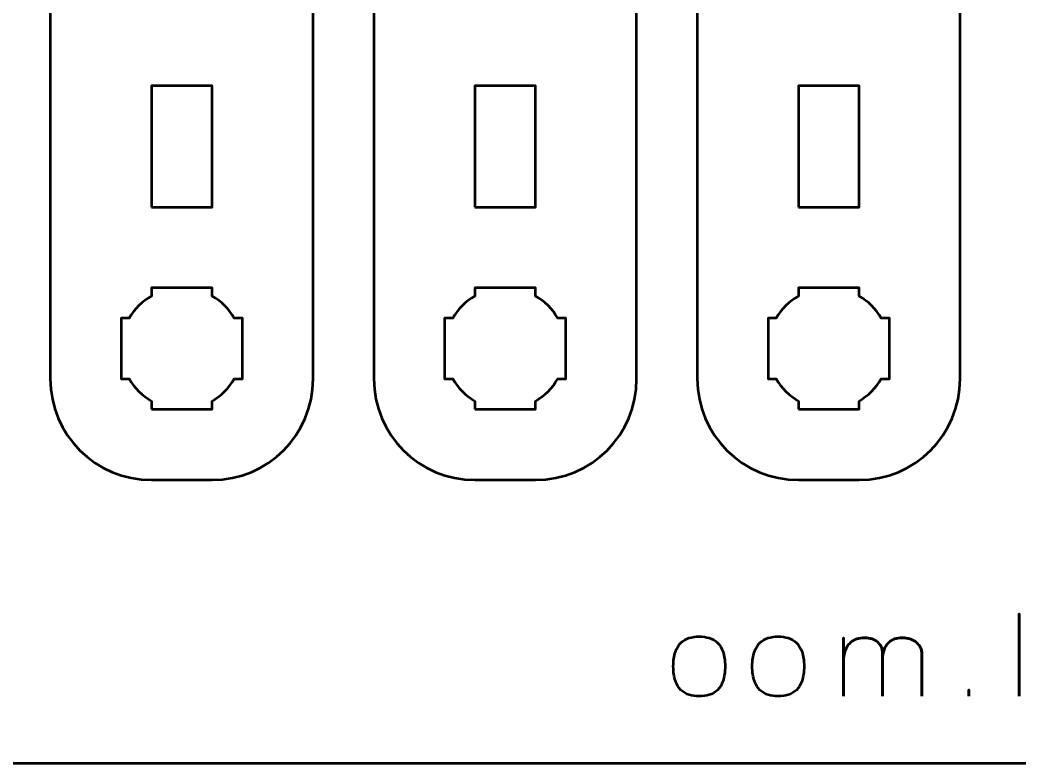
# Model space of a CAD drawing. Header units: centimetres. Extents: x -21 to 0, y -29.7 to 0.
# Drawn here: x -10.5 to -5.554, y -29.7 to -26.025 of the extents above; entities that cross this region are included whole.
import ezdxf

# ---------------------------------------------------------------- set-up
doc = ezdxf.new("R2010")
doc.units = ezdxf.units.CM
doc.header["$MEASUREMENT"] = 0
doc.layers.add('Layer 1', color=7, linetype='Continuous')

msp = doc.modelspace()

# ---------------------------------------------------------------- linework, layer by layer
at = {"layer": 'Layer 1', "color": 1, "lineweight": 53}
msp.add_open_spline([(-21.00003, -29.19995), (-21.00003, -29.19995), (-21.00003, -5.89992), (-21.00003, -5.89992), (-21.00003, -5.89992), (-21.00003, -5.81709), (-20.93286, -5.74992), (-20.85003, -5.74992), (-20.85003, -5.74992), (-20.7672, -5.74992), (-20.70003, -5.68275), (-20.70003, -5.59992), (-20.70003, -5.59992), (-20.70003, -5.51709), (-20.7672, -5.44992), (-20.85003, -5.44992), (-20.85003, -5.44992), (-20.93286, -5.44992), (-21.00003, -5.38275), (-21.00003, -5.29992), (-21.00003, -5.29992), (-21.00003, -5.21709), (-20.93286, -5.14992), (-20.85003, -5.14992), (-20.85003, -5.14992), (-20.7672, -5.14992), (-20.70003, -5.08275), (-20.70003, -4.99992), (-20.70003, -4.99992), (-20.70003, -4.91709), (-20.7672, -4.84992), (-20.85003, -4.84992), (-20.85003, -4.84992), (-20.93286, -4.84992), (-21.00003, -4.78275), (-21.00003, -4.69992), (-21.00003, -4.69992), (-21.00003, -4.61709), (-20.93286, -4.54992), (-20.85003, -4.54992), (-20.85003, -4.54992), (-20.7672, -4.54992), (-20.70003, -4.48275), (-20.70003, -4.39992), (-20.70003, -4.39992), (-20.70003, -4.31709), (-20.7672, -4.24992), (-20.85003, -4.24992), (-20.85003, -4.24992), (-20.93286, -4.24992), (-21.00003, -4.18275), (-21.00003, -4.09992), (-21.00003, -4.09992), (-21.00003, -4.01709), (-20.93286, -3.94992), (-20.85003, -3.94992), (-20.85003, -3.94992), (-20.7672, -3.94992), (-20.70003, -3.88275), (-20.70003, -3.79992), (-20.70003, -3.79992), (-20.70003, -3.71709), (-20.7672, -3.64992), (-20.85003, -3.64992), (-20.85003, -3.64992), (-20.93286, -3.64992), (-21.00003, -3.58275), (-21.00003, -3.49992), (-21.00003, -3.49992), (-21.00003, -3.41709), (-20.93286, -3.34992), (-20.85003, -3.34992), (-20.85003, -3.34992), (-20.7672, -3.34992), (-20.70003, -3.28275), (-20.70003, -3.19992), (-20.70003, -3.19992), (-20.70003, -3.11709), (-20.7672, -3.04992), (-20.85003, -3.04992), (-20.85003, -3.04992), (-20.93286, -3.04992), (-21.00003, -2.98275), (-21.00003, -2.89992), (-21.00003, -2.89992), (-21.00003, -2.81709), (-20.93286, -2.74992), (-20.85003, -2.74992), (-20.85003, -2.74992), (-20.7672, -2.74992), (-20.70003, -2.68275), (-20.70003, -2.59992), (-20.70003, -2.59992), (-20.70003, -2.51709), (-20.7672, -2.44992), (-20.85003, -2.44992), (-20.85003, -2.44992), (-20.93286, -2.44992), (-21.00003, -2.38275), (-21.00003, -2.29992), (-21.00003, -2.29992), (-21.00003, -2.21709), (-20.93286, -2.14992), (-20.85003, -2.14992), (-20.85003, -2.14992), (-20.7672, -2.14992), (-20.70003, -2.08275), (-20.70003, -1.99992), (-20.70003, -1.99992), (-20.70003, -1.91709), (-20.7672, -1.84992), (-20.85003, -1.84992), (-20.85003, -1.84992), (-20.93286, -1.84992), (-21.00003, -1.78275), (-21.00003, -1.69992), (-21.00003, -1.69992), (-21.00003, -1.61709), (-20.93286, -1.54992), (-20.85003, -1.54992), (-20.85003, -1.54992), (-20.7672, -1.54992), (-20.70003, -1.48275), (-20.70003, -1.39992), (-20.70003, -1.39992), (-20.70003, -1.31709), (-20.7672, -1.24992), (-20.85003, -1.24992), (-20.85003, -1.24992), (-20.93286, -1.24992), (-21.00003, -1.18275), (-21.00003, -1.09992), (-21.00003, -1.09992), (-21.00003, -1.09992), (-21.00003, -0.49992), (-21.00003, -0.49992), (-21.00003, -0.49992), (-21.00003, -0.22295), (-20.77694, 0.00004), (-20.49994, 0.00004), (-20.49994, 0.00004), (-20.49994, 0.00004), (-0.50008, 0.00004), (-0.50008, 0.00004), (-0.50008, 0.00004), (-0.22294, 0.00004), (0.00002, -0.22295), (0.00002, -0.49992), (0.00002, -0.49992), (0.00002, -0.49992), (0.00002, -29.19995), (0.00002, -29.19995), (0.00002, -29.19995), (0.00002, -29.47695), (-0.22294, -29.70004), (-0.50008, -29.70004), (-0.50008, -29.70004), (-0.50008, -29.70004), (-20.49994, -29.70004), (-20.49994, -29.70004), (-20.49994, -29.70004), (-20.77694, -29.70004), (-21.00003, -29.47695), (-21.00003, -29.19995)], degree=3, knots=[0, 0, 0, 0, 0.0243902, 0.0243902, 0.0243902, 0.0243902, 0.0487805, 0.0487805, 0.0487805, 0.0487805, 0.0731707, 0.0731707, 0.0731707, 0.0731707, 0.097561, 0.097561, 0.097561, 0.097561, 0.1219512, 0.1219512, 0.1219512, 0.1219512, 0.1463415, 0.1463415, 0.1463415, 0.1463415, 0.1707317, 0.1707317, 0.1707317, 0.1707317, 0.195122, 0.195122, 0.195122, 0.195122, 0.2195122, 0.2195122, 0.2195122, 0.2195122, 0.2439024, 0.2439024, 0.2439024, 0.2439024, 0.2682927, 0.2682927, 0.2682927, 0.2682927, 0.2926829, 0.2926829, 0.2926829, 0.2926829, 0.3170732, 0.3170732, 0.3170732, 0.3170732, 0.3414634, 0.3414634, 0.3414634, 0.3414634, 0.3658537, 0.3658537, 0.3658537, 0.3658537, 0.3902439, 0.3902439, 0.3902439, 0.3902439, 0.4146341, 0.4146341, 0.4146341, 0.4146341, 0.4390244, 0.4390244, 0.4390244, 0.4390244, 0.4634146, 0.4634146, 0.4634146, 0.4634146, 0.4878049, 0.4878049, 0.4878049, 0.4878049, 0.5121951, 0.5121951, 0.5121951, 0.5121951, 0.5365854, 0.5365854, 0.5365854, 0.5365854, 0.5609756, 0.5609756, 0.5609756, 0.5609756, 0.5853659, 0.5853659, 0.5853659, 0.5853659, 0.6097561, 0.6097561, 0.6097561, 0.6097561, 0.6341463, 0.6341463, 0.6341463, 0.6341463, 0.6585366, 0.6585366, 0.6585366, 0.6585366, 0.6829268, 0.6829268, 0.6829268, 0.6829268, 0.7073171, 0.7073171, 0.7073171, 0.7073171, 0.7317073, 0.7317073, 0.7317073, 0.7317073, 0.7560976, 0.7560976, 0.7560976, 0.7560976, 0.7804878, 0.7804878, 0.7804878, 0.7804878, 0.804878, 0.804878, 0.804878, 0.804878, 0.8292683, 0.8292683, 0.8292683, 0.8292683, 0.8536585, 0.8536585, 0.8536585, 0.8536585, 0.8780488, 0.8780488, 0.8780488, 0.8780488, 0.902439, 0.902439, 0.902439, 0.902439, 0.9268293, 0.9268293, 0.9268293, 0.9268293, 0.9512195, 0.9512195, 0.9512195, 0.9512195, 0.9756098, 0.9756098, 0.9756098, 0.9756098, 1, 1, 1, 1], dxfattribs=at)
at = {"layer": 'Layer 1', "color": 114, "lineweight": 53}
for points in [[(-9.55, -28.3), (-9.55, -28.3), (-9.85, -28.3), (-9.85, -28.3), (-9.85, -28.3), (-10.12609, -28.3), (-10.35, -28.07609), (-10.35, -27.8), (-10.35, -27.8), (-10.35, -27.8), (-10.35, -15.5), (-10.35, -15.5), (-10.35, -15.5), (-10.35, -15.22391), (-10.12609, -15), (-9.85, -15), (-9.85, -15), (-9.85, -15), (-9.55, -15), (-9.55, -15), (-9.55, -15), (-9.27391, -15), (-9.05, -15.22391), (-9.05, -15.5), (-9.05, -15.5), (-9.05, -15.5), (-9.05, -27.8), (-9.05, -27.8), (-9.05, -27.8), (-9.05, -28.07609), (-9.27391, -28.3), (-9.55, -28.3)], [(-7.95, -28.3), (-7.95, -28.3), (-8.25, -28.3), (-8.25, -28.3), (-8.25, -28.3), (-8.52609, -28.3), (-8.75, -28.07609), (-8.75, -27.8), (-8.75, -27.8), (-8.75, -27.8), (-8.75, -15.5), (-8.75, -15.5), (-8.75, -15.5), (-8.75, -15.22391), (-8.52609, -15), (-8.25, -15), (-8.25, -15), (-8.25, -15), (-7.95, -15), (-7.95, -15), (-7.95, -15), (-7.67391, -15), (-7.45, -15.22391), (-7.45, -15.5), (-7.45, -15.5), (-7.45, -15.5), (-7.45, -27.8), (-7.45, -27.8), (-7.45, -27.8), (-7.45, -28.07609), (-7.67391, -28.3), (-7.95, -28.3)], [(-6.35, -28.3), (-6.35, -28.3), (-6.65, -28.3), (-6.65, -28.3), (-6.65, -28.3), (-6.92609, -28.3), (-7.15, -28.07609), (-7.15, -27.8), (-7.15, -27.8), (-7.15, -27.8), (-7.15, -15.5), (-7.15, -15.5), (-7.15, -15.5), (-7.15, -15.22391), (-6.92609, -15), (-6.65, -15), (-6.65, -15), (-6.65, -15), (-6.35, -15), (-6.35, -15), (-6.35, -15), (-6.07391, -15), (-5.85, -15.22391), (-5.85, -15.5), (-5.85, -15.5), (-5.85, -15.5), (-5.85, -27.8), (-5.85, -27.8), (-5.85, -27.8), (-5.85, -28.07609), (-6.07391, -28.3), (-6.35, -28.3)]]:
    msp.add_open_spline(points, degree=3, knots=[0, 0, 0, 0, 0.125, 0.125, 0.125, 0.125, 0.25, 0.25, 0.25, 0.25, 0.375, 0.375, 0.375, 0.375, 0.5, 0.5, 0.5, 0.5, 0.625, 0.625, 0.625, 0.625, 0.75, 0.75, 0.75, 0.75, 0.875, 0.875, 0.875, 0.875, 1, 1, 1, 1], dxfattribs=at)
at = {"layer": 'Layer 1', "lineweight": 53}
for points, knots in [([(-9.85, -26.95), (-9.85, -26.95), (-9.85, -26.35), (-9.85, -26.35), (-9.85, -26.35), (-9.85, -26.35), (-9.55, -26.35), (-9.55, -26.35), (-9.55, -26.35), (-9.55, -26.35), (-9.55, -26.95), (-9.55, -26.95), (-9.55, -26.95), (-9.55, -26.95), (-9.85, -26.95), (-9.85, -26.95)], [0, 0, 0, 0, 0.25, 0.25, 0.25, 0.25, 0.5, 0.5, 0.5, 0.5, 0.75, 0.75, 0.75, 0.75, 1, 1, 1, 1]), ([(-8.25, -26.95), (-8.25, -26.95), (-8.25, -26.35), (-8.25, -26.35), (-8.25, -26.35), (-8.25, -26.35), (-7.95, -26.35), (-7.95, -26.35), (-7.95, -26.35), (-7.95, -26.35), (-7.95, -26.95), (-7.95, -26.95), (-7.95, -26.95), (-7.95, -26.95), (-8.25, -26.95), (-8.25, -26.95)], [0, 0, 0, 0, 0.25, 0.25, 0.25, 0.25, 0.5, 0.5, 0.5, 0.5, 0.75, 0.75, 0.75, 0.75, 1, 1, 1, 1]), ([(-6.65, -26.95), (-6.65, -26.95), (-6.65, -26.35), (-6.65, -26.35), (-6.65, -26.35), (-6.65, -26.35), (-6.35, -26.35), (-6.35, -26.35), (-6.35, -26.35), (-6.35, -26.35), (-6.35, -26.95), (-6.35, -26.95), (-6.35, -26.95), (-6.35, -26.95), (-6.65, -26.95), (-6.65, -26.95)], [0, 0, 0, 0, 0.25, 0.25, 0.25, 0.25, 0.5, 0.5, 0.5, 0.5, 0.75, 0.75, 0.75, 0.75, 1, 1, 1, 1]), ([(-9.85, -27.95), (-9.85, -27.95), (-9.85, -27.90985), (-9.85, -27.90985), (-9.85, -27.90985), (-9.89553, -27.8835), (-9.9335, -27.84553), (-9.95985, -27.8), (-9.95985, -27.8), (-9.95985, -27.8), (-10, -27.8), (-10, -27.8), (-10, -27.8), (-10, -27.8), (-10, -27.65), (-10, -27.65), (-10, -27.65), (-10, -27.65), (-10, -27.5), (-10, -27.5), (-10, -27.5), (-10, -27.5), (-9.95985, -27.5), (-9.95985, -27.5), (-9.95985, -27.5), (-9.9335, -27.45447), (-9.89553, -27.4165), (-9.85, -27.39015), (-9.85, -27.39015), (-9.85, -27.39015), (-9.85, -27.35), (-9.85, -27.35), (-9.85, -27.35), (-9.85, -27.35), (-9.7, -27.35), (-9.7, -27.35), (-9.7, -27.35), (-9.7, -27.35), (-9.55, -27.35), (-9.55, -27.35), (-9.55, -27.35), (-9.55, -27.35), (-9.55, -27.39015), (-9.55, -27.39015), (-9.55, -27.39015), (-9.50447, -27.4165), (-9.4665, -27.45447), (-9.44015, -27.5), (-9.44015, -27.5), (-9.44015, -27.5), (-9.4, -27.5), (-9.4, -27.5), (-9.4, -27.5), (-9.4, -27.5), (-9.4, -27.65), (-9.4, -27.65), (-9.4, -27.65), (-9.4, -27.65), (-9.4, -27.8), (-9.4, -27.8), (-9.4, -27.8), (-9.4, -27.8), (-9.44015, -27.8), (-9.44015, -27.8), (-9.44015, -27.8), (-9.4665, -27.84553), (-9.50447, -27.8835), (-9.55, -27.90985), (-9.55, -27.90985), (-9.55, -27.90985), (-9.55, -27.95), (-9.55, -27.95), (-9.55, -27.95), (-9.55, -27.95), (-9.7, -27.95), (-9.7, -27.95), (-9.7, -27.95), (-9.7, -27.95), (-9.85, -27.95), (-9.85, -27.95)], [0, 0, 0, 0, 0.05, 0.05, 0.05, 0.05, 0.1, 0.1, 0.1, 0.1, 0.15, 0.15, 0.15, 0.15, 0.2, 0.2, 0.2, 0.2, 0.25, 0.25, 0.25, 0.25, 0.3, 0.3, 0.3, 0.3, 0.35, 0.35, 0.35, 0.35, 0.4, 0.4, 0.4, 0.4, 0.45, 0.45, 0.45, 0.45, 0.5, 0.5, 0.5, 0.5, 0.55, 0.55, 0.55, 0.55, 0.6, 0.6, 0.6, 0.6, 0.65, 0.65, 0.65, 0.65, 0.7, 0.7, 0.7, 0.7, 0.75, 0.75, 0.75, 0.75, 0.8, 0.8, 0.8, 0.8, 0.85, 0.85, 0.85, 0.85, 0.9, 0.9, 0.9, 0.9, 0.95, 0.95, 0.95, 0.95, 1, 1, 1, 1]), ([(-8.25, -27.95), (-8.25, -27.95), (-8.25, -27.90985), (-8.25, -27.90985), (-8.25, -27.90985), (-8.29553, -27.8835), (-8.3335, -27.84553), (-8.35985, -27.8), (-8.35985, -27.8), (-8.35985, -27.8), (-8.4, -27.8), (-8.4, -27.8), (-8.4, -27.8), (-8.4, -27.8), (-8.4, -27.65), (-8.4, -27.65), (-8.4, -27.65), (-8.4, -27.65), (-8.4, -27.5), (-8.4, -27.5), (-8.4, -27.5), (-8.4, -27.5), (-8.35985, -27.5), (-8.35985, -27.5), (-8.35985, -27.5), (-8.3335, -27.45447), (-8.29553, -27.4165), (-8.25, -27.39015), (-8.25, -27.39015), (-8.25, -27.39015), (-8.25, -27.35), (-8.25, -27.35), (-8.25, -27.35), (-8.25, -27.35), (-8.1, -27.35), (-8.1, -27.35), (-8.1, -27.35), (-8.1, -27.35), (-7.95, -27.35), (-7.95, -27.35), (-7.95, -27.35), (-7.95, -27.35), (-7.95, -27.39015), (-7.95, -27.39015), (-7.95, -27.39015), (-7.90447, -27.4165), (-7.8665, -27.45447), (-7.84015, -27.5), (-7.84015, -27.5), (-7.84015, -27.5), (-7.8, -27.5), (-7.8, -27.5), (-7.8, -27.5), (-7.8, -27.5), (-7.8, -27.65), (-7.8, -27.65), (-7.8, -27.65), (-7.8, -27.65), (-7.8, -27.8), (-7.8, -27.8), (-7.8, -27.8), (-7.8, -27.8), (-7.84015, -27.8), (-7.84015, -27.8), (-7.84015, -27.8), (-7.8665, -27.84553), (-7.90447, -27.8835), (-7.95, -27.90985), (-7.95, -27.90985), (-7.95, -27.90985), (-7.95, -27.95), (-7.95, -27.95), (-7.95, -27.95), (-7.95, -27.95), (-8.1, -27.95), (-8.1, -27.95), (-8.1, -27.95), (-8.1, -27.95), (-8.25, -27.95), (-8.25, -27.95)], [0, 0, 0, 0, 0.05, 0.05, 0.05, 0.05, 0.1, 0.1, 0.1, 0.1, 0.15, 0.15, 0.15, 0.15, 0.2, 0.2, 0.2, 0.2, 0.25, 0.25, 0.25, 0.25, 0.3, 0.3, 0.3, 0.3, 0.35, 0.35, 0.35, 0.35, 0.4, 0.4, 0.4, 0.4, 0.45, 0.45, 0.45, 0.45, 0.5, 0.5, 0.5, 0.5, 0.55, 0.55, 0.55, 0.55, 0.6, 0.6, 0.6, 0.6, 0.65, 0.65, 0.65, 0.65, 0.7, 0.7, 0.7, 0.7, 0.75, 0.75, 0.75, 0.75, 0.8, 0.8, 0.8, 0.8, 0.85, 0.85, 0.85, 0.85, 0.9, 0.9, 0.9, 0.9, 0.95, 0.95, 0.95, 0.95, 1, 1, 1, 1]), ([(-6.65, -27.95), (-6.65, -27.95), (-6.65, -27.90985), (-6.65, -27.90985), (-6.65, -27.90985), (-6.69553, -27.8835), (-6.7335, -27.84553), (-6.75985, -27.8), (-6.75985, -27.8), (-6.75985, -27.8), (-6.8, -27.8), (-6.8, -27.8), (-6.8, -27.8), (-6.8, -27.8), (-6.8, -27.65), (-6.8, -27.65), (-6.8, -27.65), (-6.8, -27.65), (-6.8, -27.5), (-6.8, -27.5), (-6.8, -27.5), (-6.8, -27.5), (-6.75985, -27.5), (-6.75985, -27.5), (-6.75985, -27.5), (-6.7335, -27.45447), (-6.69553, -27.4165), (-6.65, -27.39015), (-6.65, -27.39015), (-6.65, -27.39015), (-6.65, -27.35), (-6.65, -27.35), (-6.65, -27.35), (-6.65, -27.35), (-6.5, -27.35), (-6.5, -27.35), (-6.5, -27.35), (-6.5, -27.35), (-6.35, -27.35), (-6.35, -27.35), (-6.35, -27.35), (-6.35, -27.35), (-6.35, -27.39015), (-6.35, -27.39015), (-6.35, -27.39015), (-6.30447, -27.4165), (-6.2665, -27.45447), (-6.24015, -27.5), (-6.24015, -27.5), (-6.24015, -27.5), (-6.2, -27.5), (-6.2, -27.5), (-6.2, -27.5), (-6.2, -27.5), (-6.2, -27.65), (-6.2, -27.65), (-6.2, -27.65), (-6.2, -27.65), (-6.2, -27.8), (-6.2, -27.8), (-6.2, -27.8), (-6.2, -27.8), (-6.24015, -27.8), (-6.24015, -27.8), (-6.24015, -27.8), (-6.2665, -27.84553), (-6.30447, -27.8835), (-6.35, -27.90985), (-6.35, -27.90985), (-6.35, -27.90985), (-6.35, -27.95), (-6.35, -27.95), (-6.35, -27.95), (-6.35, -27.95), (-6.5, -27.95), (-6.5, -27.95), (-6.5, -27.95), (-6.5, -27.95), (-6.65, -27.95), (-6.65, -27.95)], [0, 0, 0, 0, 0.05, 0.05, 0.05, 0.05, 0.1, 0.1, 0.1, 0.1, 0.15, 0.15, 0.15, 0.15, 0.2, 0.2, 0.2, 0.2, 0.25, 0.25, 0.25, 0.25, 0.3, 0.3, 0.3, 0.3, 0.35, 0.35, 0.35, 0.35, 0.4, 0.4, 0.4, 0.4, 0.45, 0.45, 0.45, 0.45, 0.5, 0.5, 0.5, 0.5, 0.55, 0.55, 0.55, 0.55, 0.6, 0.6, 0.6, 0.6, 0.65, 0.65, 0.65, 0.65, 0.7, 0.7, 0.7, 0.7, 0.75, 0.75, 0.75, 0.75, 0.8, 0.8, 0.8, 0.8, 0.85, 0.85, 0.85, 0.85, 0.9, 0.9, 0.9, 0.9, 0.95, 0.95, 0.95, 0.95, 1, 1, 1, 1])]:
    msp.add_open_spline(points, degree=3, knots=knots, dxfattribs=at)
at = {"layer": 'Layer 1', "color": 5, "lineweight": 53}
for points, knots in [([(-5.5578, -29.36992), (-5.5578, -29.36992), (-5.5578, -28.96296), (-5.5578, -28.96296), (-5.5578, -28.96296), (-5.5578, -28.96296), (-5.5578, -29.36992), (-5.5578, -29.36992)], [0, 0, 0, 0, 0.5, 0.5, 0.5, 0.5, 1, 1, 1, 1]), ([(-7.14049, -29.36992), (-7.12271, -29.37001), (-7.10616, -29.36776), (-7.09073, -29.36296), (-7.09073, -29.36296), (-7.0753, -29.35816), (-7.06166, -29.35016), (-7.04999, -29.33897), (-7.04999, -29.33897), (-7.03823, -29.32778), (-7.02911, -29.31263), (-7.02243, -29.29344), (-7.02243, -29.29344), (-7.01585, -29.27434), (-7.01246, -29.25054), (-7.01236, -29.22204), (-7.01236, -29.22204), (-7.01246, -29.19363), (-7.01585, -29.16992), (-7.02243, -29.15092), (-7.02243, -29.15092), (-7.02911, -29.13191), (-7.03823, -29.11677), (-7.04999, -29.10557), (-7.04999, -29.10557), (-7.06166, -29.09447), (-7.0753, -29.08648), (-7.09073, -29.08168), (-7.09073, -29.08168), (-7.10616, -29.07688), (-7.12271, -29.07462), (-7.14049, -29.07472), (-7.14049, -29.07472), (-7.15808, -29.07462), (-7.17464, -29.07688), (-7.19007, -29.08168), (-7.19007, -29.08168), (-7.2055, -29.08648), (-7.21904, -29.09447), (-7.2308, -29.10557), (-7.2308, -29.10557), (-7.24256, -29.11677), (-7.25178, -29.13191), (-7.25846, -29.15092), (-7.25846, -29.15092), (-7.26514, -29.16992), (-7.26853, -29.19363), (-7.26862, -29.22204), (-7.26862, -29.22204), (-7.26853, -29.25054), (-7.26514, -29.27434), (-7.25846, -29.29344), (-7.25846, -29.29344), (-7.25178, -29.31263), (-7.24256, -29.32778), (-7.2308, -29.33897), (-7.2308, -29.33897), (-7.21904, -29.35016), (-7.2055, -29.35816), (-7.19007, -29.36296), (-7.19007, -29.36296), (-7.17464, -29.36776), (-7.15808, -29.37001), (-7.14049, -29.36992)], [0, 0, 0, 0, 0.0625, 0.0625, 0.0625, 0.0625, 0.125, 0.125, 0.125, 0.125, 0.1875, 0.1875, 0.1875, 0.1875, 0.25, 0.25, 0.25, 0.25, 0.3125, 0.3125, 0.3125, 0.3125, 0.375, 0.375, 0.375, 0.375, 0.4375, 0.4375, 0.4375, 0.4375, 0.5, 0.5, 0.5, 0.5, 0.5625, 0.5625, 0.5625, 0.5625, 0.625, 0.625, 0.625, 0.625, 0.6875, 0.6875, 0.6875, 0.6875, 0.75, 0.75, 0.75, 0.75, 0.8125, 0.8125, 0.8125, 0.8125, 0.875, 0.875, 0.875, 0.875, 0.9375, 0.9375, 0.9375, 0.9375, 1, 1, 1, 1]), ([(-7.14049, -29.36992), (-7.12271, -29.37001), (-7.10616, -29.36776), (-7.09073, -29.36296), (-7.09073, -29.36296), (-7.0753, -29.35816), (-7.06166, -29.35016), (-7.04999, -29.33897), (-7.04999, -29.33897), (-7.03823, -29.32778), (-7.02911, -29.31263), (-7.02243, -29.29344), (-7.02243, -29.29344), (-7.01585, -29.27434), (-7.01246, -29.25054), (-7.01236, -29.22204), (-7.01236, -29.22204), (-7.01246, -29.19363), (-7.01585, -29.16992), (-7.02243, -29.15092), (-7.02243, -29.15092), (-7.02911, -29.13191), (-7.03823, -29.11677), (-7.04999, -29.10557), (-7.04999, -29.10557), (-7.06166, -29.09447), (-7.0753, -29.08648), (-7.09073, -29.08168), (-7.09073, -29.08168), (-7.10616, -29.07688), (-7.12271, -29.07462), (-7.14049, -29.07472), (-7.14049, -29.07472), (-7.15808, -29.07462), (-7.17464, -29.07688), (-7.19007, -29.08168), (-7.19007, -29.08168), (-7.2055, -29.08648), (-7.21904, -29.09447), (-7.2308, -29.10557), (-7.2308, -29.10557), (-7.24256, -29.11677), (-7.25178, -29.13191), (-7.25846, -29.15092), (-7.25846, -29.15092), (-7.26514, -29.16992), (-7.26853, -29.19363), (-7.26862, -29.22204), (-7.26862, -29.22204), (-7.26853, -29.25054), (-7.26514, -29.27434), (-7.25846, -29.29344), (-7.25846, -29.29344), (-7.25178, -29.31263), (-7.24256, -29.32778), (-7.2308, -29.33897), (-7.2308, -29.33897), (-7.21904, -29.35016), (-7.2055, -29.35816), (-7.19007, -29.36296), (-7.19007, -29.36296), (-7.17464, -29.36776), (-7.15808, -29.37001), (-7.14049, -29.36992)], [0, 0, 0, 0, 0.0625, 0.0625, 0.0625, 0.0625, 0.125, 0.125, 0.125, 0.125, 0.1875, 0.1875, 0.1875, 0.1875, 0.25, 0.25, 0.25, 0.25, 0.3125, 0.3125, 0.3125, 0.3125, 0.375, 0.375, 0.375, 0.375, 0.4375, 0.4375, 0.4375, 0.4375, 0.5, 0.5, 0.5, 0.5, 0.5625, 0.5625, 0.5625, 0.5625, 0.625, 0.625, 0.625, 0.625, 0.6875, 0.6875, 0.6875, 0.6875, 0.75, 0.75, 0.75, 0.75, 0.8125, 0.8125, 0.8125, 0.8125, 0.875, 0.875, 0.875, 0.875, 0.9375, 0.9375, 0.9375, 0.9375, 1, 1, 1, 1]), ([(-6.7499, -29.36992), (-6.73212, -29.37001), (-6.71557, -29.36776), (-6.70014, -29.36296), (-6.70014, -29.36296), (-6.68471, -29.35816), (-6.67107, -29.35016), (-6.6594, -29.33897), (-6.6594, -29.33897), (-6.64764, -29.32778), (-6.63852, -29.31263), (-6.63184, -29.29344), (-6.63184, -29.29344), (-6.62526, -29.27434), (-6.62187, -29.25054), (-6.62177, -29.22204), (-6.62177, -29.22204), (-6.62187, -29.19363), (-6.62526, -29.16992), (-6.63184, -29.15092), (-6.63184, -29.15092), (-6.63852, -29.13191), (-6.64764, -29.11677), (-6.6594, -29.10557), (-6.6594, -29.10557), (-6.67107, -29.09447), (-6.68471, -29.08648), (-6.70014, -29.08168), (-6.70014, -29.08168), (-6.71557, -29.07688), (-6.73212, -29.07462), (-6.7499, -29.07472), (-6.7499, -29.07472), (-6.76749, -29.07462), (-6.78405, -29.07688), (-6.79948, -29.08168), (-6.79948, -29.08168), (-6.81491, -29.08648), (-6.82845, -29.09447), (-6.84021, -29.10557), (-6.84021, -29.10557), (-6.85197, -29.11677), (-6.86119, -29.13191), (-6.86787, -29.15092), (-6.86787, -29.15092), (-6.87455, -29.16992), (-6.87794, -29.19363), (-6.87803, -29.22204), (-6.87803, -29.22204), (-6.87794, -29.25054), (-6.87455, -29.27434), (-6.86787, -29.29344), (-6.86787, -29.29344), (-6.86119, -29.31263), (-6.85197, -29.32778), (-6.84021, -29.33897), (-6.84021, -29.33897), (-6.82845, -29.35016), (-6.81491, -29.35816), (-6.79948, -29.36296), (-6.79948, -29.36296), (-6.78405, -29.36776), (-6.76749, -29.37001), (-6.7499, -29.36992)], [0, 0, 0, 0, 0.0625, 0.0625, 0.0625, 0.0625, 0.125, 0.125, 0.125, 0.125, 0.1875, 0.1875, 0.1875, 0.1875, 0.25, 0.25, 0.25, 0.25, 0.3125, 0.3125, 0.3125, 0.3125, 0.375, 0.375, 0.375, 0.375, 0.4375, 0.4375, 0.4375, 0.4375, 0.5, 0.5, 0.5, 0.5, 0.5625, 0.5625, 0.5625, 0.5625, 0.625, 0.625, 0.625, 0.625, 0.6875, 0.6875, 0.6875, 0.6875, 0.75, 0.75, 0.75, 0.75, 0.8125, 0.8125, 0.8125, 0.8125, 0.875, 0.875, 0.875, 0.875, 0.9375, 0.9375, 0.9375, 0.9375, 1, 1, 1, 1]), ([(-6.7499, -29.36992), (-6.73212, -29.37001), (-6.71557, -29.36776), (-6.70014, -29.36296), (-6.70014, -29.36296), (-6.68471, -29.35816), (-6.67107, -29.35016), (-6.6594, -29.33897), (-6.6594, -29.33897), (-6.64764, -29.32778), (-6.63852, -29.31263), (-6.63184, -29.29344), (-6.63184, -29.29344), (-6.62526, -29.27434), (-6.62187, -29.25054), (-6.62177, -29.22204), (-6.62177, -29.22204), (-6.62187, -29.19363), (-6.62526, -29.16992), (-6.63184, -29.15092), (-6.63184, -29.15092), (-6.63852, -29.13191), (-6.64764, -29.11677), (-6.6594, -29.10557), (-6.6594, -29.10557), (-6.67107, -29.09447), (-6.68471, -29.08648), (-6.70014, -29.08168), (-6.70014, -29.08168), (-6.71557, -29.07688), (-6.73212, -29.07462), (-6.7499, -29.07472), (-6.7499, -29.07472), (-6.76749, -29.07462), (-6.78405, -29.07688), (-6.79948, -29.08168), (-6.79948, -29.08168), (-6.81491, -29.08648), (-6.82845, -29.09447), (-6.84021, -29.10557), (-6.84021, -29.10557), (-6.85197, -29.11677), (-6.86119, -29.13191), (-6.86787, -29.15092), (-6.86787, -29.15092), (-6.87455, -29.16992), (-6.87794, -29.19363), (-6.87803, -29.22204), (-6.87803, -29.22204), (-6.87794, -29.25054), (-6.87455, -29.27434), (-6.86787, -29.29344), (-6.86787, -29.29344), (-6.86119, -29.31263), (-6.85197, -29.32778), (-6.84021, -29.33897), (-6.84021, -29.33897), (-6.82845, -29.35016), (-6.81491, -29.35816), (-6.79948, -29.36296), (-6.79948, -29.36296), (-6.78405, -29.36776), (-6.76749, -29.37001), (-6.7499, -29.36992)], [0, 0, 0, 0, 0.0625, 0.0625, 0.0625, 0.0625, 0.125, 0.125, 0.125, 0.125, 0.1875, 0.1875, 0.1875, 0.1875, 0.25, 0.25, 0.25, 0.25, 0.3125, 0.3125, 0.3125, 0.3125, 0.375, 0.375, 0.375, 0.375, 0.4375, 0.4375, 0.4375, 0.4375, 0.5, 0.5, 0.5, 0.5, 0.5625, 0.5625, 0.5625, 0.5625, 0.625, 0.625, 0.625, 0.625, 0.6875, 0.6875, 0.6875, 0.6875, 0.75, 0.75, 0.75, 0.75, 0.8125, 0.8125, 0.8125, 0.8125, 0.875, 0.875, 0.875, 0.875, 0.9375, 0.9375, 0.9375, 0.9375, 1, 1, 1, 1]), ([(-6.23401, -29.36992), (-6.23401, -29.36983), (-6.23401, -29.3671), (-6.23401, -29.36174), (-6.23401, -29.36174), (-6.23401, -29.35647), (-6.23401, -29.34922), (-6.23401, -29.3401), (-6.23401, -29.3401), (-6.23401, -29.33088), (-6.23401, -29.32053), (-6.23401, -29.30887), (-6.23401, -29.30887), (-6.23401, -29.2973), (-6.23401, -29.28516), (-6.23401, -29.27237), (-6.23401, -29.27237), (-6.23401, -29.25967), (-6.23401, -29.24715), (-6.23401, -29.23474), (-6.23401, -29.23474), (-6.23401, -29.22232), (-6.23401, -29.21065), (-6.23401, -29.19993), (-6.23401, -29.19993), (-6.23401, -29.18911), (-6.23401, -29.17989), (-6.23401, -29.17208), (-6.23401, -29.17208), (-6.23401, -29.16437), (-6.23401, -29.15882), (-6.23401, -29.15543), (-6.23401, -29.15543), (-6.23391, -29.15016), (-6.23476, -29.14424), (-6.23636, -29.13775), (-6.23636, -29.13775), (-6.23796, -29.13116), (-6.24069, -29.12458), (-6.24454, -29.11799), (-6.24454, -29.11799), (-6.2484, -29.11131), (-6.25376, -29.1052), (-6.26044, -29.09955), (-6.26044, -29.09955), (-6.26721, -29.09391), (-6.27568, -29.08939), (-6.28584, -29.08591), (-6.28584, -29.08591), (-6.2961, -29.08243), (-6.30832, -29.08055), (-6.32262, -29.08036), (-6.32262, -29.08036), (-6.33692, -29.08036), (-6.34972, -29.08234), (-6.36091, -29.08629), (-6.36091, -29.08629), (-6.3722, -29.09033), (-6.38189, -29.09588), (-6.39017, -29.10294), (-6.39017, -29.10294), (-6.39835, -29.11), (-6.40522, -29.11809), (-6.41058, -29.1273), (-6.41058, -29.1273), (-6.41594, -29.13643), (-6.4199, -29.14612), (-6.42253, -29.15647), (-6.42253, -29.15647), (-6.42516, -29.16672), (-6.42648, -29.17716), (-6.42648, -29.18761), (-6.42648, -29.18761), (-6.42648, -29.17716), (-6.42516, -29.16672), (-6.42253, -29.15647), (-6.42253, -29.15647), (-6.4199, -29.14612), (-6.41594, -29.13643), (-6.41058, -29.1273), (-6.41058, -29.1273), (-6.40522, -29.11809), (-6.39835, -29.11), (-6.39017, -29.10294), (-6.39017, -29.10294), (-6.38189, -29.09588), (-6.3722, -29.09033), (-6.36091, -29.08629), (-6.36091, -29.08629), (-6.34972, -29.08234), (-6.33692, -29.08036), (-6.32262, -29.08036), (-6.32262, -29.08036), (-6.30832, -29.08055), (-6.2961, -29.08243), (-6.28584, -29.08591), (-6.28584, -29.08591), (-6.27568, -29.08939), (-6.26721, -29.09391), (-6.26044, -29.09955), (-6.26044, -29.09955), (-6.25376, -29.1052), (-6.2484, -29.11131), (-6.24454, -29.11799), (-6.24454, -29.11799), (-6.24069, -29.12458), (-6.23796, -29.13116), (-6.23636, -29.13775), (-6.23636, -29.13775), (-6.23476, -29.14424), (-6.23391, -29.15016), (-6.23401, -29.15543), (-6.23401, -29.15543), (-6.23401, -29.15882), (-6.23401, -29.16437), (-6.23401, -29.17208), (-6.23401, -29.17208), (-6.23401, -29.17989), (-6.23401, -29.18911), (-6.23401, -29.19993), (-6.23401, -29.19993), (-6.23401, -29.21065), (-6.23401, -29.22232), (-6.23401, -29.23474), (-6.23401, -29.23474), (-6.23401, -29.24715), (-6.23401, -29.25967), (-6.23401, -29.27237), (-6.23401, -29.27237), (-6.23401, -29.28516), (-6.23401, -29.2973), (-6.23401, -29.30887), (-6.23401, -29.30887), (-6.23401, -29.32053), (-6.23401, -29.33088), (-6.23401, -29.3401), (-6.23401, -29.3401), (-6.23401, -29.34922), (-6.23401, -29.35647), (-6.23401, -29.36174), (-6.23401, -29.36174), (-6.23401, -29.3671), (-6.23401, -29.36983), (-6.23401, -29.36992)], [0, 0, 0, 0, 0.0277778, 0.0277778, 0.0277778, 0.0277778, 0.0555556, 0.0555556, 0.0555556, 0.0555556, 0.0833333, 0.0833333, 0.0833333, 0.0833333, 0.1111111, 0.1111111, 0.1111111, 0.1111111, 0.1388889, 0.1388889, 0.1388889, 0.1388889, 0.1666667, 0.1666667, 0.1666667, 0.1666667, 0.1944444, 0.1944444, 0.1944444, 0.1944444, 0.2222222, 0.2222222, 0.2222222, 0.2222222, 0.25, 0.25, 0.25, 0.25, 0.2777778, 0.2777778, 0.2777778, 0.2777778, 0.3055556, 0.3055556, 0.3055556, 0.3055556, 0.3333333, 0.3333333, 0.3333333, 0.3333333, 0.3611111, 0.3611111, 0.3611111, 0.3611111, 0.3888889, 0.3888889, 0.3888889, 0.3888889, 0.4166667, 0.4166667, 0.4166667, 0.4166667, 0.4444444, 0.4444444, 0.4444444, 0.4444444, 0.4722222, 0.4722222, 0.4722222, 0.4722222, 0.5, 0.5, 0.5, 0.5, 0.5277778, 0.5277778, 0.5277778, 0.5277778, 0.5555556, 0.5555556, 0.5555556, 0.5555556, 0.5833333, 0.5833333, 0.5833333, 0.5833333, 0.6111111, 0.6111111, 0.6111111, 0.6111111, 0.6388889, 0.6388889, 0.6388889, 0.6388889, 0.6666667, 0.6666667, 0.6666667, 0.6666667, 0.6944444, 0.6944444, 0.6944444, 0.6944444, 0.7222222, 0.7222222, 0.7222222, 0.7222222, 0.75, 0.75, 0.75, 0.75, 0.7777778, 0.7777778, 0.7777778, 0.7777778, 0.8055556, 0.8055556, 0.8055556, 0.8055556, 0.8333333, 0.8333333, 0.8333333, 0.8333333, 0.8611111, 0.8611111, 0.8611111, 0.8611111, 0.8888889, 0.8888889, 0.8888889, 0.8888889, 0.9166667, 0.9166667, 0.9166667, 0.9166667, 0.9444444, 0.9444444, 0.9444444, 0.9444444, 0.9722222, 0.9722222, 0.9722222, 0.9722222, 1, 1, 1, 1]), ([(-6.42648, -29.36992), (-6.42648, -29.36992), (-6.42648, -29.08036), (-6.42648, -29.08036), (-6.42648, -29.08036), (-6.42648, -29.08036), (-6.42648, -29.36992), (-6.42648, -29.36992)], [0, 0, 0, 0, 0.5, 0.5, 0.5, 0.5, 1, 1, 1, 1]), ([(-6.03984, -29.36992), (-6.03984, -29.36983), (-6.03984, -29.3671), (-6.03984, -29.36174), (-6.03984, -29.36174), (-6.03984, -29.35647), (-6.03984, -29.34922), (-6.03984, -29.3401), (-6.03984, -29.3401), (-6.03984, -29.33088), (-6.03984, -29.32053), (-6.03984, -29.30887), (-6.03984, -29.30887), (-6.03984, -29.2973), (-6.03984, -29.28516), (-6.03984, -29.27237), (-6.03984, -29.27237), (-6.03984, -29.25967), (-6.03984, -29.24715), (-6.03984, -29.23474), (-6.03984, -29.23474), (-6.03984, -29.22232), (-6.03984, -29.21065), (-6.03984, -29.19993), (-6.03984, -29.19993), (-6.03984, -29.18911), (-6.03984, -29.17989), (-6.03984, -29.17208), (-6.03984, -29.17208), (-6.03984, -29.16437), (-6.03984, -29.15882), (-6.03984, -29.15543), (-6.03984, -29.15543), (-6.03984, -29.15016), (-6.04087, -29.14424), (-6.04304, -29.13775), (-6.04304, -29.13775), (-6.04511, -29.13116), (-6.04849, -29.12458), (-6.0532, -29.11799), (-6.0532, -29.11799), (-6.05781, -29.11131), (-6.06392, -29.1052), (-6.07145, -29.09955), (-6.07145, -29.09955), (-6.07897, -29.09391), (-6.0881, -29.08939), (-6.09882, -29.08591), (-6.09882, -29.08591), (-6.10955, -29.08243), (-6.12206, -29.08055), (-6.13636, -29.08036), (-6.13636, -29.08036), (-6.15066, -29.08036), (-6.16326, -29.08234), (-6.17408, -29.08629), (-6.17408, -29.08629), (-6.18481, -29.09033), (-6.19403, -29.09588), (-6.20174, -29.10294), (-6.20174, -29.10294), (-6.20936, -29.11), (-6.21547, -29.11809), (-6.22027, -29.1273), (-6.22027, -29.1273), (-6.22507, -29.13643), (-6.22855, -29.14612), (-6.23071, -29.15647), (-6.23071, -29.15647), (-6.23297, -29.16672), (-6.23401, -29.17716), (-6.23401, -29.18761), (-6.23401, -29.18761), (-6.23401, -29.17716), (-6.23297, -29.16672), (-6.23071, -29.15647), (-6.23071, -29.15647), (-6.22855, -29.14612), (-6.22507, -29.13643), (-6.22027, -29.1273), (-6.22027, -29.1273), (-6.21547, -29.11809), (-6.20936, -29.11), (-6.20174, -29.10294), (-6.20174, -29.10294), (-6.19403, -29.09588), (-6.18481, -29.09033), (-6.17408, -29.08629), (-6.17408, -29.08629), (-6.16326, -29.08234), (-6.15066, -29.08036), (-6.13636, -29.08036), (-6.13636, -29.08036), (-6.12206, -29.08055), (-6.10955, -29.08243), (-6.09882, -29.08591), (-6.09882, -29.08591), (-6.0881, -29.08939), (-6.07897, -29.09391), (-6.07145, -29.09955), (-6.07145, -29.09955), (-6.06392, -29.1052), (-6.05781, -29.11131), (-6.0532, -29.11799), (-6.0532, -29.11799), (-6.04849, -29.12458), (-6.04511, -29.13116), (-6.04304, -29.13775), (-6.04304, -29.13775), (-6.04087, -29.14424), (-6.03984, -29.15016), (-6.03984, -29.15543), (-6.03984, -29.15543), (-6.03984, -29.15882), (-6.03984, -29.16437), (-6.03984, -29.17208), (-6.03984, -29.17208), (-6.03984, -29.17989), (-6.03984, -29.18911), (-6.03984, -29.19993), (-6.03984, -29.19993), (-6.03984, -29.21065), (-6.03984, -29.22232), (-6.03984, -29.23474), (-6.03984, -29.23474), (-6.03984, -29.24715), (-6.03984, -29.25967), (-6.03984, -29.27237), (-6.03984, -29.27237), (-6.03984, -29.28516), (-6.03984, -29.2973), (-6.03984, -29.30887), (-6.03984, -29.30887), (-6.03984, -29.32053), (-6.03984, -29.33088), (-6.03984, -29.3401), (-6.03984, -29.3401), (-6.03984, -29.34922), (-6.03984, -29.35647), (-6.03984, -29.36174), (-6.03984, -29.36174), (-6.03984, -29.3671), (-6.03984, -29.36983), (-6.03984, -29.36992)], [0, 0, 0, 0, 0.0277778, 0.0277778, 0.0277778, 0.0277778, 0.0555556, 0.0555556, 0.0555556, 0.0555556, 0.0833333, 0.0833333, 0.0833333, 0.0833333, 0.1111111, 0.1111111, 0.1111111, 0.1111111, 0.1388889, 0.1388889, 0.1388889, 0.1388889, 0.1666667, 0.1666667, 0.1666667, 0.1666667, 0.1944444, 0.1944444, 0.1944444, 0.1944444, 0.2222222, 0.2222222, 0.2222222, 0.2222222, 0.25, 0.25, 0.25, 0.25, 0.2777778, 0.2777778, 0.2777778, 0.2777778, 0.3055556, 0.3055556, 0.3055556, 0.3055556, 0.3333333, 0.3333333, 0.3333333, 0.3333333, 0.3611111, 0.3611111, 0.3611111, 0.3611111, 0.3888889, 0.3888889, 0.3888889, 0.3888889, 0.4166667, 0.4166667, 0.4166667, 0.4166667, 0.4444444, 0.4444444, 0.4444444, 0.4444444, 0.4722222, 0.4722222, 0.4722222, 0.4722222, 0.5, 0.5, 0.5, 0.5, 0.5277778, 0.5277778, 0.5277778, 0.5277778, 0.5555556, 0.5555556, 0.5555556, 0.5555556, 0.5833333, 0.5833333, 0.5833333, 0.5833333, 0.6111111, 0.6111111, 0.6111111, 0.6111111, 0.6388889, 0.6388889, 0.6388889, 0.6388889, 0.6666667, 0.6666667, 0.6666667, 0.6666667, 0.6944444, 0.6944444, 0.6944444, 0.6944444, 0.7222222, 0.7222222, 0.7222222, 0.7222222, 0.75, 0.75, 0.75, 0.75, 0.7777778, 0.7777778, 0.7777778, 0.7777778, 0.8055556, 0.8055556, 0.8055556, 0.8055556, 0.8333333, 0.8333333, 0.8333333, 0.8333333, 0.8611111, 0.8611111, 0.8611111, 0.8611111, 0.8888889, 0.8888889, 0.8888889, 0.8888889, 0.9166667, 0.9166667, 0.9166667, 0.9166667, 0.9444444, 0.9444444, 0.9444444, 0.9444444, 0.9722222, 0.9722222, 0.9722222, 0.9722222, 1, 1, 1, 1]), ([(-5.80672, -29.36992), (-5.80672, -29.36992), (-5.80672, -29.33888), (-5.80672, -29.33888), (-5.80672, -29.33888), (-5.80672, -29.33888), (-5.80672, -29.36992), (-5.80672, -29.36992)], [0, 0, 0, 0, 0.5, 0.5, 0.5, 0.5, 1, 1, 1, 1])]:
    msp.add_open_spline(points, degree=3, knots=knots, dxfattribs=at)

doc.saveas('drawing.dxf')
